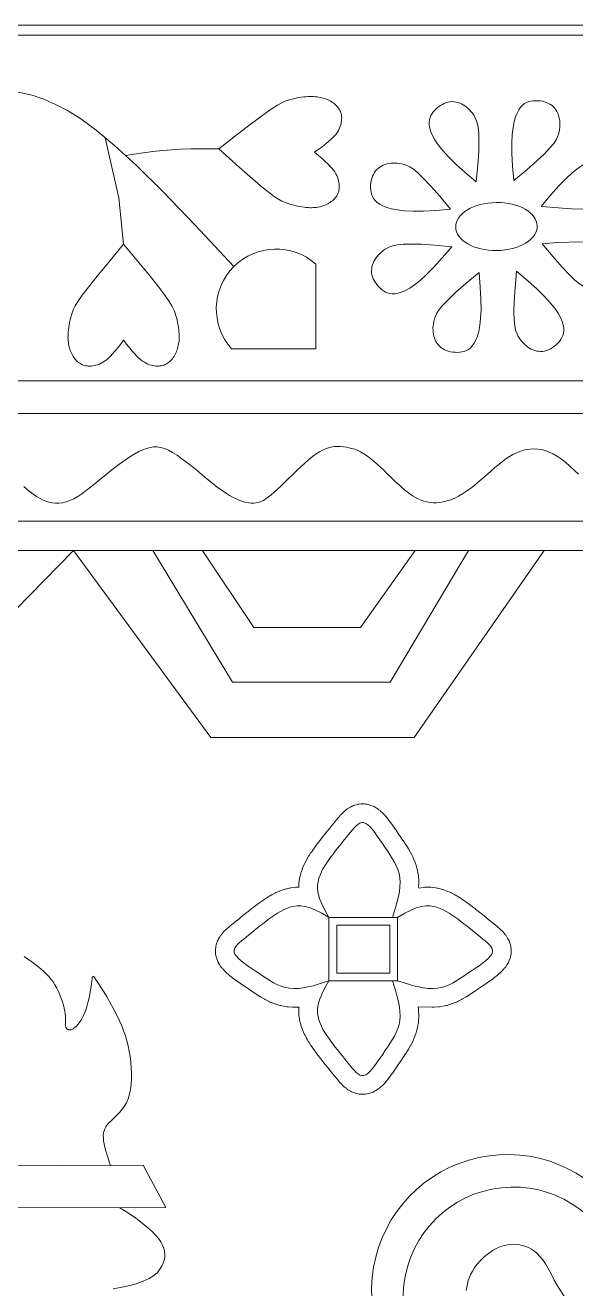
# Model space of a CAD drawing. Header units: inches. Extents: x -813 to 82, y -70 to 268.
# Drawn here: x -111.29 to -103.25, y 182.75 to 201.2 of the extents above; entities that cross this region are included whole.
import ezdxf

# ---------------------------------------------------------------- set-up
doc = ezdxf.new("R2010")
doc.units = ezdxf.units.IN
doc.header["$MEASUREMENT"] = 0
for name, color, linetype, lineweight, true_color in [('Black', 7, 'Continuous', 0, 0x000000), ('Blue', 7, 'Continuous', 0, 0x1081b2), ('Brown', 7, 'Continuous', 0, 0x653e10), ('Grey', 7, 'Continuous', 0, 0x58676a), ('Layak Architect', 1, 'Continuous', 5, 0xff0000), ('Mustard', 7, 'Continuous', 0, 0xa79b1b), ('White', 7, 'Continuous', 0, 0xffffff)]:
    doc.layers.add(name, color=color, linetype=linetype, lineweight=lineweight, true_color=true_color)
doc.layers.add('Rugs', color=201, linetype='Continuous')

# ---------------------------------------------------------------- blocks, each defined once
blk = doc.blocks.new('*U112')
at = {"layer": 'Mustard'}
blk.add_lwpolyline([(11.32, -20.49), (4.65, -14.93), (-0.53, -10.37), (-4.43, -6.69), (-7.23, -3.75), (-9.15, -1.41), (-10.37, 0.46), (-11.11, 2), (-11.55, 3.34), (-11.87, 4.59), (-12.1, 5.79), (-12.25, 6.94), (-12.31, 8.04), (-12.3, 9.1), (-12.22, 10.13), (-12.06, 11.12), (-11.84, 12.1), (-11.56, 13.05), (-11.2, 13.98), (-10.78, 14.87), (-10.28, 15.73), (-9.7, 16.53), (-9.04, 17.28), (-8.29, 17.96), (-7.46, 18.56), (-6.53, 19.09), (-5.52, 19.53), (-4.45, 19.89), (-3.33, 20.17), (-2.17, 20.36), (-0.99, 20.47), (0.2, 20.49), (1.38, 20.43), (2.54, 20.27), (3.68, 20), (4.78, 19.58), (5.85, 18.98), (6.87, 18.17), (7.85, 17.12), (8.78, 15.79), (9.65, 14.17), (10.45, 12.2), (11.15, 9.77), (11.72, 6.79), (12.12, 3.14), (12.31, -1.3), (12.27, -6.65), (11.95, -13.01), (11.32, -20.49)], dxfattribs=at)
blk = doc.blocks.new('*U113')
at = {"layer": 'Mustard', "color": 0, "linetype": 'ByBlock', "lineweight": -2, "transparency": 16777216}
blk.add_blockref('*U112', (6003766971.507133, 3337138645.91867), dxfattribs=at)
for p, rotation in [((6003767008.540522, 3337138647.324628), 315.0000000000001), ((6003766946.314736, 3337138618.737947), 45.00000000000002), ((6003767035.721244, 3337138622.132231), 270), ((6003767037.127202, 3337138585.098843), 225), ((6003766947.720695, 3337138581.704559), 90.00000000000001), ((6003766974.901417, 3337138556.512162), 135), ((6003767011.934805, 3337138557.91812), 180)]:
    blk.add_blockref('*U112', p, dxfattribs=dict(at, rotation=rotation))
blk = doc.blocks.new('C3')
at = {"layer": 'Black'}
blk.add_arc((-838.06, 936.58), 56.57, 109.28746, 340.16936, dxfattribs=at)
at = {"layer": 'Blue'}
blk.add_lwpolyline([(-1253.62, 685.66), (-1252.17, 687.29), (-1250.85, 688.9), (-1249.64, 690.5), (-1248.57, 692.09), (-1247.62, 693.68), (-1246.82, 695.28), (-1246.15, 696.89), (-1245.64, 698.54), (-1245.29, 700.21), (-1245.11, 701.92), (-1245.12, 703.67), (-1245.34, 705.47), (-1245.79, 707.33), (-1246.46, 709.26), (-1247.38, 711.25), (-1248.56, 713.31), (-1249.96, 715.44), (-1251.54, 717.63), (-1253.27, 719.86), (-1255.1, 722.13), (-1257, 724.42), (-1258.91, 726.74), (-1260.82, 729.07), (-1262.67, 731.39), (-1264.44, 733.7), (-1266.12, 735.99), (-1267.69, 738.24), (-1269.13, 740.44), (-1270.42, 742.58), (-1271.54, 744.64), (-1272.47, 746.63), (-1273.19, 748.52), (-1273.69, 750.34), (-1273.95, 752.14), (-1273.96, 753.95), (-1273.7, 755.79), (-1273.15, 757.71), (-1272.3, 759.74), (-1271.13, 761.91), (-1269.65, 764.24), (-1267.9, 766.71), (-1265.95, 769.26), (-1263.88, 771.86), (-1261.76, 774.45), (-1259.64, 777), (-1257.6, 779.46), (-1255.71, 781.78), (-1254.02, 783.93), (-1252.53, 785.92), (-1251.23, 787.77), (-1250.09, 789.49), (-1249.1, 791.11), (-1248.24, 792.64), (-1247.5, 794.1), (-1246.86, 795.52), (-1246.3, 796.9), (-1245.84, 798.26), (-1245.47, 799.59), (-1245.22, 800.89), (-1245.09, 802.18), (-1245.09, 803.45), (-1245.22, 804.71), (-1245.51, 805.95), (-1245.95, 807.19), (-1246.55, 808.43), (-1247.32, 809.71), (-1248.26, 811.04), (-1249.37, 812.45), (-1250.66, 813.95), (-1252.13, 815.56), (-1253.78, 817.3), (-1255.61, 819.2), (-1257.57, 821.21), (-1259.61, 823.3), (-1261.67, 825.44), (-1263.7, 827.58), (-1265.63, 829.69), (-1267.42, 831.73), (-1269, 833.66), (-1270.34, 835.46), (-1271.44, 837.14), (-1272.32, 838.73), (-1273.01, 840.26), (-1273.51, 841.75), (-1273.85, 843.22), (-1274.06, 844.71), (-1274.14, 846.24), (-1274.13, 847.82), (-1274, 849.47), (-1273.75, 851.16), (-1273.37, 852.89), (-1272.86, 854.64), (-1272.19, 856.42), (-1271.37, 858.21), (-1270.38, 859.99), (-1269.21, 861.77), (-1267.9, 863.53), (-1266.47, 865.27), (-1264.96, 866.98), (-1263.39, 868.67), (-1261.79, 870.32), (-1260.21, 871.93), (-1258.66, 873.5), (-1257.18, 875.02), (-1255.76, 876.49), (-1254.43, 877.94), (-1253.17, 879.35), (-1251.98, 880.75), (-1250.88, 882.14), (-1249.86, 883.53), (-1248.92, 884.93), (-1248.07, 886.34), (-1247.32, 887.77), (-1246.67, 889.24), (-1246.13, 890.73), (-1245.72, 892.27), (-1245.43, 893.85), (-1245.28, 895.48), (-1245.28, 897.17), (-1245.44, 898.93), (-1245.75, 900.74), (-1246.23, 902.61), (-1246.87, 904.53), (-1247.69, 906.49), (-1248.67, 908.49), (-1249.84, 910.53), (-1251.19, 912.59), (-1252.71, 914.68), (-1254.37, 916.78), (-1256.14, 918.88), (-1257.96, 920.98), (-1259.8, 923.05), (-1261.61, 925.09), (-1263.36, 927.09), (-1264.99, 929.04), (-1266.48, 930.93), (-1267.81, 932.77), (-1268.99, 934.57), (-1270.02, 936.34), (-1270.9, 938.1), (-1271.62, 939.85), (-1272.18, 941.62), (-1272.59, 943.42), (-1272.85, 945.24), (-1272.93, 947.11), (-1272.83, 949.01), (-1272.54, 950.95), (-1272.03, 952.93), (-1271.29, 954.94), (-1270.32, 957), (-1269.09, 959.09), (-1267.6, 961.22), (-1265.89, 963.38), (-1264.02, 965.56), (-1262.04, 967.76), (-1260, 969.95)], dxfattribs=at)
at = {"layer": 'Brown'}
for points in [[(-1047.84, 888.12), (-1048.16, 890.35, -0.034462), (-1048.26, 891.66), (-1048.27, 893.67, -0.033999), (-1048.19, 894.97), (-1047.94, 896.82, -0.029168), (-1047.73, 897.92), (-1047.29, 899.65, -0.022088), (-1047.05, 900.46), (-1046.46, 902.13, -0.01868), (-1046.2, 902.8), (-1045.5, 904.42, -0.016254), (-1045.23, 904.98), (-1044.41, 906.56, -0.013719), (-1044.16, 907.02), (-1043.25, 908.57, -0.011177), (-1043.03, 908.93), (-1042.04, 910.45, -0.008694), (-1041.85, 910.73), (-1040.81, 912.23, -0.006296), (-1040.66, 912.42), (-1039.57, 913.91, -0.003989), (-1039.48, 914.03), (-1038.34, 915.52, -0.002077), (-1038.3, 915.58), (-1037.14, 917.06, -0.001492), (-1037.11, 917.11), (-1035.95, 918.59, -0.001257), (-1035.92, 918.62), (-1034.76, 920.09, -0.001042), (-1034.73, 920.12), (-1033.58, 921.56, -0.000839), (-1033.56, 921.59), (-1032.42, 923, -0.000642), (-1032.4, 923.02), (-1031.29, 924.39, -0.000442), (-1031.28, 924.41), (-1030.2, 925.73), (-1029.15, 927.01, -0.001024), (-1029.13, 927.04), (-1028.14, 928.25, -0.006385), (-1027.98, 928.44), (-1027.03, 929.54, -0.014467), (-1026.65, 929.95), (-1025.72, 930.91, -0.025543), (-1025, 931.57), (-1024.08, 932.35, -0.041072), (-1022.8, 933.26), (-1021.87, 933.8, -0.060896), (-1019.73, 934.74), (-1018.78, 935.02, -0.078182), (-1015.83, 935.42), (-1014.84, 935.4, -0.079892), (-1011.84, 934.85), (-1010.81, 934.48, -0.06296), (-1008.66, 933.39), (-1007.56, 932.66, -0.039078), (-1006.39, 931.73), (-1005.23, 930.65, -0.023897), (-1004.59, 930), (-1003.39, 928.65, -0.015107), (-1003.02, 928.2), (-1001.78, 926.62, -0.009586), (-1001.56, 926.33), (-1000.29, 924.58, -0.005772), (-1000.16, 924.4), (-998.87, 922.53, -0.002846), (-998.81, 922.44), (-997.5, 920.51, -0.000323), (-997.5, 920.5), (-996.2, 918.57), (-994.92, 916.68, -0.001791), (-994.88, 916.62), (-993.62, 914.73, -0.005914), (-993.49, 914.54), (-992.3, 912.66, -0.01027), (-992.09, 912.32), (-991, 910.43, -0.014823), (-990.73, 909.93), (-989.76, 908, -0.019434), (-989.45, 907.32), (-988.65, 905.34, -0.02381), (-988.34, 904.48), (-987.73, 902.43, -0.027493), (-987.48, 901.41), (-987.09, 899.27, -0.028895), (-986.95, 898.18), (-986.8, 895.94, -0.025128), (-986.78, 894.98), (-987.03, 887.79, -0.020501)], [(-1048.23, 826.6), (-1049.24, 826.6, -0.033999), (-1050.54, 826.68), (-1052.38, 826.92, -0.029168), (-1053.48, 827.14), (-1055.21, 827.57, -0.022088), (-1056.02, 827.82), (-1057.69, 828.4, -0.01868), (-1058.36, 828.66), (-1059.98, 829.37, -0.016254), (-1060.54, 829.64), (-1062.12, 830.45, -0.013719), (-1062.58, 830.71), (-1064.13, 831.61, -0.011177), (-1064.49, 831.84), (-1066.01, 832.83, -0.008694), (-1066.29, 833.01), (-1067.79, 834.06, -0.006296), (-1067.99, 834.2), (-1069.47, 835.3, -0.003989), (-1069.6, 835.39), (-1071.08, 836.52, -0.002077), (-1071.14, 836.57), (-1072.63, 837.72, -0.001492), (-1072.67, 837.76), (-1074.15, 838.92, -0.001257), (-1074.19, 838.95), (-1075.65, 840.11, -0.001042), (-1075.68, 840.14), (-1077.12, 841.29, -0.000839), (-1077.15, 841.31), (-1078.56, 842.45, -0.000642), (-1078.58, 842.46), (-1079.95, 843.58, -0.000442), (-1079.97, 843.59), (-1081.3, 844.67), (-1082.58, 845.71, -0.001024), (-1082.61, 845.74), (-1083.81, 846.73, -0.006385), (-1084, 846.88), (-1085.1, 847.84, -0.014467), (-1085.51, 848.21), (-1086.47, 849.15, -0.025543), (-1087.14, 849.86), (-1087.91, 850.79, -0.041072), (-1088.82, 852.07), (-1089.37, 853, -0.060896), (-1090.3, 855.13), (-1090.58, 856.09, -0.078182), (-1090.98, 859.04), (-1090.96, 860.03, -0.079892), (-1090.41, 863.02), (-1090.04, 864.06, -0.06296), (-1088.96, 866.21), (-1088.22, 867.31, -0.039078), (-1087.29, 868.48), (-1086.21, 869.63, -0.023897), (-1085.56, 870.27), (-1084.21, 871.48, -0.015107), (-1083.76, 871.85), (-1082.19, 873.09, -0.009586), (-1081.89, 873.31), (-1080.14, 874.58, -0.005772), (-1079.96, 874.71), (-1078.09, 876, -0.002846), (-1078, 876.06), (-1076.07, 877.36, -0.000323), (-1076.06, 877.37), (-1074.13, 878.66), (-1072.24, 879.95, -0.001791), (-1072.18, 879.99), (-1070.29, 881.25, -0.005914), (-1070.1, 881.37), (-1068.22, 882.57, -0.01027), (-1067.88, 882.77), (-1065.99, 883.87, -0.014823), (-1065.49, 884.14), (-1063.56, 885.11, -0.019434), (-1062.88, 885.41), (-1060.9, 886.22, -0.02381), (-1060.04, 886.52), (-1058, 887.14, -0.027493), (-1056.97, 887.39), (-1054.84, 887.78, -0.028895), (-1053.74, 887.92), (-1051.5, 888.07, -0.025128), (-1050.54, 888.08), (-1048.2, 888, -0.020501)], [(-986.86, 826.69), (-986.57, 826.63, 0.047666), (-986.57, 826.63), (-985.91, 826.61, 0.034462), (-985.91, 826.61), (-983.9, 826.6, 0.033999), (-982.6, 826.68), (-980.76, 826.92, 0.029168), (-979.66, 827.14), (-977.93, 827.57, 0.022088), (-977.11, 827.82), (-975.44, 828.4, 0.01868), (-974.78, 828.66), (-973.16, 829.37, 0.016254), (-972.59, 829.64), (-971.01, 830.45, 0.013719), (-970.55, 830.71), (-969.01, 831.61, 0.011177), (-968.64, 831.84), (-967.12, 832.83, 0.008694), (-966.85, 833.01), (-965.35, 834.06, 0.006296), (-965.15, 834.2), (-963.66, 835.3, 0.003989), (-963.54, 835.39), (-962.06, 836.52, 0.002077), (-962, 836.57), (-960.51, 837.72, 0.001492), (-960.47, 837.76), (-958.99, 838.92, 0.001257), (-958.95, 838.95), (-957.49, 840.11, 0.001042), (-957.46, 840.14), (-956.01, 841.29, 0.000839), (-955.99, 841.31), (-954.58, 842.45, 0.000642), (-954.56, 842.46), (-953.18, 843.58, 0.000442), (-953.17, 843.59), (-951.84, 844.67), (-950.56, 845.71, 0.001024), (-950.53, 845.74), (-949.33, 846.73, 0.006385), (-949.14, 846.88), (-948.04, 847.84, 0.014467), (-947.63, 848.21), (-946.67, 849.15, 0.025543), (-946, 849.86), (-945.23, 850.79, 0.041072), (-944.32, 852.07), (-943.77, 853, 0.060896), (-942.84, 855.13), (-942.56, 856.09, 0.078182), (-942.16, 859.04), (-942.18, 860.03, 0.079892), (-942.73, 863.02), (-943.1, 864.06, 0.06296), (-944.18, 866.21), (-944.92, 867.31, 0.039078), (-945.85, 868.48), (-946.92, 869.63, 0.023897), (-947.58, 870.27), (-948.93, 871.48, 0.015107), (-949.37, 871.85), (-950.95, 873.09, 0.009586), (-951.25, 873.31), (-953, 874.58, 0.005772), (-953.18, 874.71), (-955.04, 876, 0.002846), (-955.13, 876.06), (-957.07, 877.36, 0.000323), (-957.08, 877.37), (-959, 878.66), (-960.9, 879.95, 0.001791), (-960.96, 879.99), (-962.84, 881.25, 0.005914), (-963.03, 881.37), (-964.92, 882.57, 0.01027), (-965.25, 882.77), (-967.15, 883.87, 0.014823), (-967.65, 884.14), (-969.58, 885.11, 0.019434), (-970.26, 885.41), (-972.23, 886.22, 0.02381), (-973.09, 886.52), (-975.14, 887.14, 0.027493), (-976.17, 887.39), (-978.3, 887.78, 0.028895), (-979.4, 887.92), (-981.64, 888.07, 0.025128), (-982.6, 888.08), (-984.94, 888, 0.020501), (-985.72, 887.95), (-987.02, 887.79, 0.0164)], [(-1048.26, 826.64), (-1048.27, 825.63, 0.033999), (-1048.19, 824.33), (-1047.94, 822.49, 0.029168), (-1047.73, 821.39), (-1047.29, 819.65, 0.022088), (-1047.05, 818.84), (-1046.46, 817.17, 0.01868), (-1046.2, 816.51), (-1045.5, 814.89, 0.016254), (-1045.23, 814.32), (-1044.41, 812.74, 0.013719), (-1044.16, 812.28), (-1043.25, 810.74, 0.011177), (-1043.03, 810.37), (-1042.04, 808.85, 0.008694), (-1041.85, 808.58), (-1040.81, 807.08, 0.006296), (-1040.66, 806.88), (-1039.57, 805.39, 0.003989), (-1039.48, 805.27), (-1038.34, 803.79, 0.002077), (-1038.3, 803.72), (-1037.14, 802.24, 0.001492), (-1037.11, 802.2), (-1035.95, 800.72, 0.001257), (-1035.92, 800.68), (-1034.76, 799.22, 0.001042), (-1034.73, 799.19), (-1033.58, 797.74, 0.000839), (-1033.56, 797.72), (-1032.42, 796.31, 0.000642), (-1032.4, 796.29), (-1031.29, 794.91, 0.000442), (-1031.28, 794.9), (-1030.2, 793.57), (-1029.15, 792.29, 0.001024), (-1029.13, 792.26), (-1028.14, 791.05, 0.006385), (-1027.98, 790.87), (-1027.03, 789.77, 0.014467), (-1026.65, 789.36), (-1025.72, 788.4, 0.025543), (-1025, 787.73), (-1024.08, 786.96, 0.041072), (-1022.8, 786.05), (-1021.87, 785.5, 0.060896), (-1019.73, 784.57), (-1018.78, 784.29, 0.078182), (-1015.83, 783.89), (-1014.84, 783.91, 0.079892), (-1011.84, 784.46), (-1010.81, 784.83, 0.06296), (-1008.66, 785.91), (-1007.56, 786.65, 0.039078), (-1006.39, 787.58), (-1005.23, 788.65, 0.023897), (-1004.59, 789.31), (-1003.39, 790.66, 0.015107), (-1003.02, 791.1), (-1001.78, 792.68, 0.009586), (-1001.56, 792.97), (-1000.29, 794.72, 0.005772), (-1000.16, 794.91), (-998.87, 796.77, 0.002846), (-998.81, 796.86), (-997.5, 798.8, 0.000323), (-997.5, 798.81), (-996.2, 800.73), (-994.92, 802.63, 0.001791), (-994.88, 802.69), (-993.62, 804.57, 0.005914), (-993.49, 804.76), (-992.3, 806.65, 0.01027), (-992.09, 806.98), (-991, 808.88, 0.014823), (-990.73, 809.38), (-989.76, 811.31, 0.019434), (-989.45, 811.98), (-988.65, 813.96, 0.02381), (-988.34, 814.82), (-987.73, 816.87, 0.027493), (-987.48, 817.89), (-987.09, 820.03, 0.028895), (-986.95, 821.13), (-986.8, 823.37, 0.025128), (-986.78, 824.33), (-986.86, 826.67, 0.020501)]]:
    blk.add_lwpolyline(points, format="xyb", dxfattribs=at)
for points in [[(-1220.92, 751.81), (-1153.41, 792.54), (-1153.41, 873.42), (-1220.92, 913.61)], [(-1220.93, 776.98), (-1181.3, 803.49), (-1181.3, 858.13), (-1220.92, 886.16)], [(-1448.49, 639.46), (-1452.16, 650.68), (-1454.6, 660.48), (-1455.92, 669.07), (-1456.23, 676.69), (-1455.63, 683.55), (-1454.24, 689.9), (-1452.15, 695.95), (-1449.49, 701.93), (-1446.25, 708.11), (-1442.01, 714.89), (-1436.25, 722.72), (-1428.45, 732.05), (-1418.08, 743.32), (-1404.62, 756.98), (-1387.55, 773.48), (-1366.34, 793.27)], [(-1426.69, 785.55), (-1426.69, 777.51), (-1426.64, 771.18), (-1426.51, 766), (-1426.26, 761.4), (-1425.86, 756.83), (-1425.25, 751.73), (-1424.4, 745.53), (-1423.26, 737.68)], [(-1377.75, 736.78), (-1401.56, 734.26), (-1432.35, 727.38)]]:
    blk.add_lwpolyline(points, dxfattribs=at)
at = {"layer": 'Grey'}
for points in [[(-838.69, 962.51), (-843.14, 959.65), (-846.93, 957.51), (-850.15, 955.84), (-852.9, 954.41), (-855.28, 953.01), (-857.33, 951.61), (-859.07, 950.19), (-860.54, 948.77), (-861.76, 947.33), (-862.76, 945.87), (-863.56, 944.39), (-864.19, 942.9), (-864.68, 941.37), (-865.03, 939.83), (-865.24, 938.27), (-865.31, 936.71), (-865.25, 935.14), (-865.05, 933.57), (-864.72, 932), (-864.25, 930.45), (-863.64, 928.91), (-862.92, 927.39), (-862.08, 925.91), (-861.14, 924.47), (-860.11, 923.08), (-859.01, 921.74), (-857.83, 920.48), (-856.61, 919.29), (-855.33, 918.18), (-854.01, 917.17), (-852.64, 916.24), (-851.23, 915.4), (-849.76, 914.65), (-848.24, 914), (-846.67, 913.45), (-845.05, 913), (-843.38, 912.64), (-841.68, 912.39)], [(-842.51, 731.49), (-843.66, 737.7), (-844.93, 742.76), (-846.32, 746.79), (-847.79, 749.93), (-849.32, 752.33), (-850.9, 754.1), (-852.48, 755.4), (-854.05, 756.36), (-855.6, 757.08), (-857.12, 757.59), (-858.64, 757.88), (-860.15, 757.95), (-861.68, 757.78), (-863.24, 757.38), (-864.84, 756.73), (-866.49, 755.83), (-868.2, 754.67), (-870.01, 753.19), (-871.92, 751.35), (-873.97, 749.1), (-876.19, 746.36), (-878.59, 743.1), (-881.2, 739.26), (-884.04, 734.78)]]:
    blk.add_lwpolyline(points, dxfattribs=at)
at = {"layer": 'Layak Architect'}
for points in [[(-1490.01, 4485.9), (1490.01, 4485.9), (1490.01, 14.18), (-1490.01, 14.18)], [(-1032.81, 842.05), (-1000.32, 842.05), (-1000.32, 877.25), (-1032.81, 877.25)], [(-1028.84, 846.03), (-1004.3, 846.03), (-1004.3, 873.28), (-1028.84, 873.28)]]:
    blk.add_lwpolyline(points, close=True, dxfattribs=at)
for points in [[(14.09, 69.18), (-1485.01, 69.18), (-1485.01, 2250.04)], [(12.97, 243.35), (-1307.83, 243.35), (-1307.83, 2250.04)], [(12.86, 260.04), (-1291.09, 260.04), (-1291.09, 2250.04)], [(12.5, 315.6), (-1235.92, 315.6), (-1235.92, 2250.04)], [(12.4, 330.6), (-1220.92, 330.6), (-1220.92, 2250.04)], [(-1220.92, 711.16), (-1124.94, 781.51), (-1124.94, 885.67), (-1220.92, 952.39)], [(-1032.81, 877.25), (-1034.95, 880.91), (-1036.55, 884.13), (-1037.66, 886.97), (-1038.35, 889.48), (-1038.67, 891.71), (-1038.68, 893.72), (-1038.44, 895.56), (-1038, 897.3), (-1037.41, 898.97), (-1036.71, 900.59), (-1035.89, 902.17), (-1034.98, 903.71), (-1034, 905.23), (-1032.95, 906.73), (-1031.85, 908.22), (-1030.72, 909.7), (-1029.57, 911.18), (-1028.41, 912.66), (-1027.25, 914.13), (-1026.09, 915.57), (-1024.95, 916.98), (-1023.84, 918.36), (-1022.76, 919.68), (-1021.72, 920.96), (-1020.73, 922.16), (-1019.78, 923.26), (-1018.85, 924.22), (-1017.92, 925), (-1016.99, 925.55), (-1016.04, 925.83), (-1015.05, 925.81), (-1014.01, 925.44), (-1012.91, 924.7), (-1011.76, 923.63), (-1010.56, 922.28), (-1009.32, 920.7), (-1008.05, 918.95), (-1006.76, 917.08), (-1005.46, 915.15), (-1004.15, 913.2), (-1002.85, 911.29), (-1001.59, 909.4), (-1000.4, 907.52), (-999.3, 905.63), (-998.33, 903.7), (-997.52, 901.72), (-996.91, 899.67), (-996.52, 897.54), (-996.37, 895.3), (-996.45, 892.96), (-996.73, 890.53), (-997.19, 888.02), (-997.81, 885.43), (-998.55, 882.76), (-999.4, 880.04), (-1000.32, 877.25)], [(-1032.81, 842.05), (-1036.47, 839.91), (-1039.7, 838.32), (-1042.53, 837.2), (-1045.04, 836.52), (-1047.27, 836.2), (-1049.28, 836.19), (-1051.12, 836.43), (-1052.86, 836.87), (-1054.53, 837.45), (-1056.15, 838.16), (-1057.73, 838.98), (-1059.27, 839.88), (-1060.79, 840.87), (-1062.29, 841.92), (-1063.78, 843.02), (-1065.26, 844.15), (-1066.75, 845.3), (-1068.22, 846.46), (-1069.69, 847.62), (-1071.13, 848.78), (-1072.54, 849.91), (-1073.92, 851.03), (-1075.25, 852.11), (-1076.52, 853.15), (-1077.72, 854.14), (-1078.83, 855.09), (-1079.79, 856.02), (-1080.56, 856.95), (-1081.11, 857.88), (-1081.39, 858.83), (-1081.37, 859.82), (-1081, 860.85), (-1080.26, 861.95), (-1079.19, 863.11), (-1077.84, 864.31), (-1076.26, 865.55), (-1074.51, 866.82), (-1072.64, 868.11), (-1070.71, 869.41), (-1068.77, 870.72), (-1066.85, 872.02), (-1064.97, 873.28), (-1063.08, 874.47), (-1061.19, 875.57), (-1059.26, 876.53), (-1057.28, 877.34), (-1055.23, 877.96), (-1053.1, 878.35), (-1050.86, 878.5), (-1048.53, 878.42), (-1046.1, 878.14), (-1043.58, 877.68), (-1040.99, 877.06), (-1038.33, 876.32), (-1035.6, 875.47), (-1032.81, 874.54)], [(-1000.32, 842.05), (-996.66, 839.91), (-993.44, 838.32), (-990.61, 837.2), (-988.1, 836.52), (-985.87, 836.2), (-983.86, 836.19), (-982.01, 836.43), (-980.28, 836.87), (-978.61, 837.45), (-976.99, 838.16), (-975.41, 838.98), (-973.86, 839.88), (-972.34, 840.87), (-970.84, 841.92), (-969.36, 843.02), (-967.87, 844.15), (-966.39, 845.3), (-964.91, 846.46), (-963.45, 847.62), (-962.01, 848.78), (-960.59, 849.91), (-959.22, 851.03), (-957.89, 852.11), (-956.62, 853.15), (-955.41, 854.14), (-954.31, 855.09), (-953.35, 856.02), (-952.58, 856.95), (-952.03, 857.88), (-951.74, 858.83), (-951.77, 859.82), (-952.13, 860.85), (-952.87, 861.95), (-953.95, 863.11), (-955.3, 864.31), (-956.88, 865.55), (-958.63, 866.82), (-960.5, 868.11), (-962.43, 869.41), (-964.37, 870.72), (-966.28, 872.02), (-968.17, 873.28), (-970.05, 874.47), (-971.95, 875.57), (-973.88, 876.53), (-975.86, 877.34), (-977.9, 877.96), (-980.04, 878.35), (-982.27, 878.5), (-984.61, 878.42), (-987.04, 878.14), (-989.55, 877.68), (-992.15, 877.06), (-994.81, 876.32), (-997.54, 875.47), (-1000.32, 874.54)], [(-1032.81, 842.05), (-1034.95, 838.39), (-1036.55, 835.17), (-1037.66, 832.33), (-1038.35, 829.83), (-1038.67, 827.6), (-1038.68, 825.59), (-1038.44, 823.74), (-1038, 822.01), (-1037.41, 820.34), (-1036.71, 818.72), (-1035.89, 817.14), (-1034.98, 815.59), (-1034, 814.07), (-1032.95, 812.57), (-1031.85, 811.09), (-1030.72, 809.6), (-1029.57, 808.12), (-1028.41, 806.64), (-1027.25, 805.18), (-1026.09, 803.74), (-1024.95, 802.32), (-1023.84, 800.95), (-1022.76, 799.62), (-1021.72, 798.35), (-1020.73, 797.14), (-1019.78, 796.04), (-1018.85, 795.08), (-1017.92, 794.31), (-1016.99, 793.76), (-1016.04, 793.47), (-1015.05, 793.5), (-1014.01, 793.86), (-1012.91, 794.6), (-1011.76, 795.68), (-1010.56, 797.03), (-1009.32, 798.61), (-1008.05, 800.36), (-1006.76, 802.22), (-1005.46, 804.16), (-1004.15, 806.1), (-1002.85, 808.01), (-1001.59, 809.9), (-1000.4, 811.78), (-999.3, 813.68), (-998.33, 815.61), (-997.52, 817.58), (-996.91, 819.63), (-996.52, 821.77), (-996.37, 824), (-996.45, 826.34), (-996.73, 828.77), (-997.19, 831.28), (-997.81, 833.88), (-998.55, 836.54), (-999.4, 839.27), (-1000.32, 842.05)], [(-1012.76, 685.84), (-1011.49, 687.68), (-1010.19, 689.5), (-1008.9, 691.25), (-1007.64, 692.89), (-1006.39, 694.42), (-1005.14, 695.85), (-1003.86, 697.18), (-1002.55, 698.41), (-1001.17, 699.56), (-999.73, 700.62), (-998.19, 701.61), (-996.54, 702.53), (-994.82, 703.37), (-993.06, 704.13), (-991.28, 704.81), (-989.53, 705.4), (-987.83, 705.9), (-986.23, 706.31), (-984.75, 706.61), (-983.41, 706.81), (-982.23, 706.93), (-981.17, 706.98), (-980.25, 706.98), (-979.43, 706.96), (-978.72, 706.93), (-978.09, 706.91), (-977.55, 706.93), (-977.08, 706.99), (-976.67, 707.1), (-976.32, 707.25), (-976.02, 707.44), (-975.77, 707.66), (-975.57, 707.91), (-975.41, 708.18), (-975.28, 708.47), (-975.18, 708.78), (-975.12, 709.11), (-975.12, 709.46), (-975.2, 709.85), (-975.35, 710.28), (-975.61, 710.76), (-975.98, 711.3), (-976.48, 711.89), (-977.12, 712.56), (-977.91, 713.27), (-978.84, 714.02), (-979.92, 714.78), (-981.16, 715.54), (-982.55, 716.28), (-984.1, 716.98), (-985.81, 717.62), (-987.67, 718.19), (-989.64, 718.69), (-991.66, 719.12), (-993.66, 719.49), (-995.59, 719.81), (-997.39, 720.08), (-998.99, 720.29), (-1000.35, 720.47), (-1001.41, 720.62), (-1002.16, 720.75), (-1002.6, 720.92), (-1002.72, 721.14), (-1002.51, 721.45), (-1001.99, 721.88), (-1001.13, 722.46), (-999.95, 723.22), (-998.45, 724.19), (-996.65, 725.32), (-994.61, 726.59), (-992.38, 727.96), (-989.99, 729.37), (-987.5, 730.79), (-984.94, 732.18), (-982.37, 733.5), (-979.82, 734.71), (-977.28, 735.81), (-974.73, 736.8), (-972.18, 737.68), (-969.59, 738.46), (-966.96, 739.13), (-964.27, 739.69), (-961.51, 740.15), (-958.67, 740.5), (-955.78, 740.74), (-952.89, 740.86), (-950.04, 740.84), (-947.27, 740.67), (-944.63, 740.34), (-942.15, 739.84), (-939.89, 739.15), (-937.86, 738.28), (-936.06, 737.25), (-934.46, 736.11), (-933.03, 734.9), (-931.75, 733.66), (-930.57, 732.43), (-929.49, 731.25), (-928.47, 730.17), (-927.49, 729.21), (-926.51, 728.4), (-925.53, 727.72), (-924.52, 727.18), (-923.46, 726.78), (-922.33, 726.51), (-921.1, 726.39), (-919.77, 726.4), (-918.3, 726.55), (-916.71, 726.83), (-915.02, 727.21), (-913.24, 727.68), (-911.39, 728.22), (-909.49, 728.82), (-907.54, 729.46), (-905.56, 730.11)], [(-1220.92, 711.16), (-1145.33, 637.11), (-1145.33, 579.58), (-1080.96, 645.81), (-1080.96, 557.82), (-996.25, 634.69), (-1036.91, 634.69)]]:
    blk.add_lwpolyline(points, dxfattribs=at)
blk.add_arc((-841.7, 933.5), 69.6, 123.97956, 328.37897, dxfattribs=at)
at = {"layer": 'Mustard', "extrusion": (0, 0, -1)}
blk.add_ellipse((-1386.87, 927.89), major_axis=(-0.26, 20.88), ratio=0.589821, dxfattribs=at)
at = {"layer": 'White'}
for points in [[(-1423.21, 836.76), (-1421.67, 838.55), (-1420.28, 840.1), (-1419.02, 841.42), (-1417.88, 842.55), (-1416.82, 843.51), (-1415.82, 844.32), (-1414.86, 845), (-1413.92, 845.57), (-1413, 846.05), (-1412.09, 846.44), (-1411.21, 846.74), (-1410.35, 846.97), (-1409.51, 847.14), (-1408.7, 847.25), (-1407.92, 847.3), (-1407.16, 847.31), (-1406.44, 847.27), (-1405.74, 847.18), (-1405.07, 847.05), (-1404.42, 846.87), (-1403.8, 846.65), (-1403.2, 846.38), (-1402.62, 846.06), (-1402.06, 845.69), (-1401.52, 845.28), (-1401.01, 844.83), (-1400.52, 844.33), (-1400.06, 843.8), (-1399.62, 843.24), (-1399.21, 842.65), (-1398.83, 842.03), (-1398.47, 841.38), (-1398.15, 840.71), (-1397.86, 840.02), (-1397.59, 839.32), (-1397.35, 838.59), (-1397.15, 837.86), (-1396.97, 837.11), (-1396.82, 836.35), (-1396.69, 835.59), (-1396.6, 834.81), (-1396.54, 834), (-1396.51, 833.17), (-1396.51, 832.3), (-1396.55, 831.38), (-1396.62, 830.41), (-1396.73, 829.37), (-1396.89, 828.27), (-1397.08, 827.1), (-1397.32, 825.89), (-1397.6, 824.62), (-1397.94, 823.32), (-1398.33, 821.98), (-1398.78, 820.62), (-1399.29, 819.25), (-1399.9, 817.83), (-1400.82, 816.14), (-1402.3, 813.92), (-1404.58, 810.89), (-1407.91, 806.81), (-1412.55, 801.4), (-1418.72, 794.4), (-1426.69, 785.55), (-1434.01, 794.94), (-1439.68, 802.36), (-1443.91, 808.09), (-1446.95, 812.4), (-1449.01, 815.58), (-1450.32, 817.9), (-1451.12, 819.66), (-1451.63, 821.12), (-1452.04, 822.52), (-1452.39, 823.91), (-1452.69, 825.26), (-1452.93, 826.59), (-1453.12, 827.87), (-1453.28, 829.11), (-1453.39, 830.28), (-1453.46, 831.39), (-1453.5, 832.43), (-1453.5, 833.41), (-1453.47, 834.33), (-1453.41, 835.2), (-1453.33, 836.03), (-1453.21, 836.82), (-1453.06, 837.59), (-1452.88, 838.35), (-1452.68, 839.09), (-1452.44, 839.82), (-1452.18, 840.54), (-1451.9, 841.25), (-1451.58, 841.93), (-1451.24, 842.6), (-1450.87, 843.25), (-1450.47, 843.86), (-1450.05, 844.46), (-1449.59, 845.02), (-1449.12, 845.55), (-1448.62, 846.05), (-1448.09, 846.5), (-1447.55, 846.92), (-1446.99, 847.29), (-1446.4, 847.62), (-1445.8, 847.89), (-1445.19, 848.12), (-1444.55, 848.3), (-1443.89, 848.43), (-1443.21, 848.52), (-1442.51, 848.55), (-1441.78, 848.54), (-1441.03, 848.48), (-1440.25, 848.37), (-1439.45, 848.21), (-1438.63, 847.98), (-1437.79, 847.69), (-1436.93, 847.32), (-1436.05, 846.87), (-1435.16, 846.33), (-1434.27, 845.69), (-1433.36, 844.94), (-1432.42, 844.07), (-1431.43, 843.04), (-1430.37, 841.83), (-1429.21, 840.41), (-1427.94, 838.77), (-1426.52, 836.87), (-1424.94, 834.7)], [(-1326.45, 738.44), (-1324.6, 739.92), (-1323.01, 741.25), (-1321.63, 742.46), (-1320.46, 743.56), (-1319.47, 744.59), (-1318.63, 745.56), (-1317.92, 746.49), (-1317.31, 747.41), (-1316.8, 748.32), (-1316.38, 749.21), (-1316.04, 750.08), (-1315.78, 750.93), (-1315.58, 751.76), (-1315.45, 752.57), (-1315.37, 753.35), (-1315.33, 754.1), (-1315.35, 754.83), (-1315.41, 755.53), (-1315.52, 756.21), (-1315.67, 756.86), (-1315.87, 757.49), (-1316.12, 758.1), (-1316.42, 758.69), (-1316.77, 759.26), (-1317.16, 759.81), (-1317.59, 760.34), (-1318.07, 760.84), (-1318.58, 761.33), (-1319.13, 761.79), (-1319.71, 762.22), (-1320.31, 762.62), (-1320.95, 763), (-1321.6, 763.34), (-1322.28, 763.66), (-1322.98, 763.95), (-1323.69, 764.21), (-1324.42, 764.45), (-1325.16, 764.65), (-1325.91, 764.83), (-1326.67, 764.98), (-1327.45, 765.1), (-1328.25, 765.19), (-1329.08, 765.25), (-1329.95, 765.28), (-1330.87, 765.28), (-1331.85, 765.24), (-1332.88, 765.16), (-1333.99, 765.05), (-1335.16, 764.9), (-1336.39, 764.7), (-1337.67, 764.46), (-1338.98, 764.17), (-1340.33, 763.83), (-1341.7, 763.43), (-1343.09, 762.97), (-1344.53, 762.41), (-1346.25, 761.55), (-1348.53, 760.15), (-1351.63, 757.98), (-1355.83, 754.79), (-1361.4, 750.36), (-1368.62, 744.43), (-1377.75, 736.78), (-1368.62, 729.13), (-1361.4, 723.21), (-1355.83, 718.77), (-1351.63, 715.59), (-1348.53, 713.41), (-1346.25, 712.01), (-1344.53, 711.15), (-1343.09, 710.59), (-1341.7, 710.13), (-1340.33, 709.74), (-1338.98, 709.39), (-1337.67, 709.1), (-1336.39, 708.86), (-1335.16, 708.67), (-1333.99, 708.51), (-1332.88, 708.4), (-1331.85, 708.33), (-1330.87, 708.29), (-1329.95, 708.28), (-1329.08, 708.31), (-1328.25, 708.37), (-1327.45, 708.46), (-1326.67, 708.58), (-1325.91, 708.73), (-1325.16, 708.91), (-1324.42, 709.12), (-1323.69, 709.35), (-1322.98, 709.61), (-1322.28, 709.9), (-1321.6, 710.22), (-1320.95, 710.57), (-1320.31, 710.94), (-1319.71, 711.35), (-1319.13, 711.78), (-1318.58, 712.24), (-1318.07, 712.72), (-1317.59, 713.23), (-1317.16, 713.75), (-1316.77, 714.3), (-1316.42, 714.87), (-1316.12, 715.46), (-1315.87, 716.07), (-1315.67, 716.7), (-1315.52, 717.36), (-1315.41, 718.03), (-1315.35, 718.73), (-1315.33, 719.46), (-1315.37, 720.21), (-1315.45, 720.99), (-1315.58, 721.8), (-1315.78, 722.63), (-1316.04, 723.49), (-1316.38, 724.36), (-1316.8, 725.25), (-1317.31, 726.15), (-1317.92, 727.07), (-1318.63, 728.01), (-1319.47, 728.97), (-1320.46, 730), (-1321.63, 731.1), (-1323.01, 732.31), (-1324.6, 733.65), (-1326.45, 735.13), (-1328.57, 736.78)]]:
    blk.add_lwpolyline(points, close=True, dxfattribs=at)
for points in [[(-1367.62, 835.35), (-1324.25, 835.35), (-1324.25, 792.04)], [(-905.54, 658.53), (-905.77, 746.86), (-884.14, 758.38), (-883.94, 664.55), (-892.89, 653.11)]]:
    blk.add_lwpolyline(points, dxfattribs=at)
blk.add_arc((-1344.64, 814.99), 30.7, 138.45229, 311.61651, dxfattribs=at)
at = {"layer": 'Mustard', "xscale": -1, "rotation": 180}
blk.add_blockref('*U113', (-6003768378.59, 3337139529.8), dxfattribs=at)

msp = doc.modelspace()

# ---------------------------------------------------------------- block references
at = {"layer": 'Rugs', "xscale": 0.0285, "yscale": 0.0285, "zscale": 0.0285, "rotation": 270}
msp.add_blockref('C3', (-130.84923, 158.73611), dxfattribs=at)

doc.saveas('drawing.dxf')
